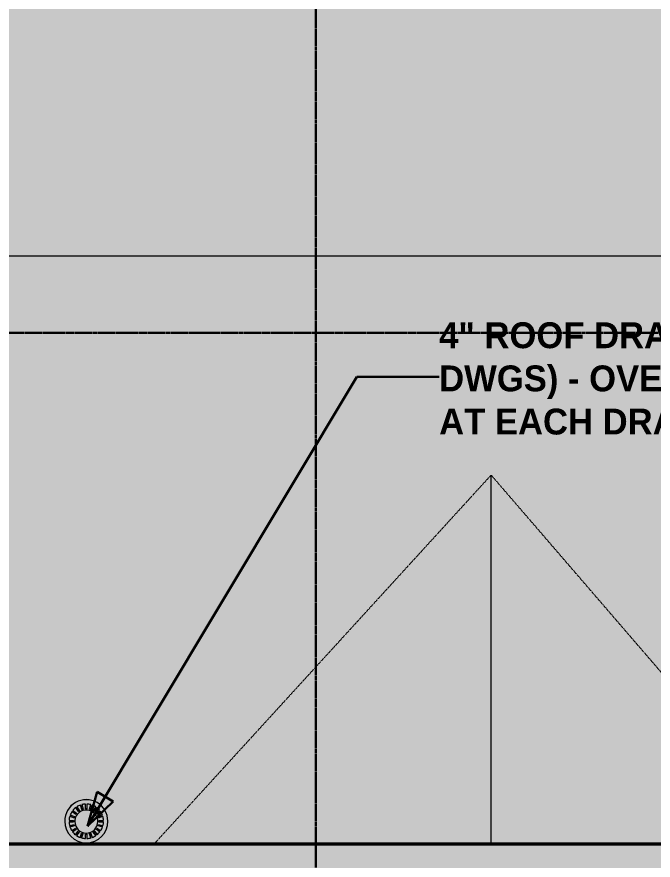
# Model space of a CAD drawing. Header units: inches. Extents: x -4226 to -935, y 9756 to 12395.
# Drawn here: x -3585.3 to -3364.1, y 9983.9 to 10277 of the extents above; entities that cross this region are included whole.
import ezdxf

# ---------------------------------------------------------------- set-up
doc = ezdxf.new("R2010")
doc.units = ezdxf.units.IN
doc.header["$MEASUREMENT"] = 0
doc.linetypes.add('Dash 1_16_', pattern=[0.125, 0.0625, -0.0625])
doc.linetypes.add('Grid Line 1_2_', pattern=[0.875, 0.5, -0.125, 0.125, -0.125])
for name, color, linetype, lineweight in [('0-1', 7, 'Continuous', 5), ('A-ROOF', 132, 'Continuous', 13), ('A-ROOF-1', 8, 'Continuous', 5), ('A-ROOF-2', 132, 'Continuous', 5), ('A-ROOF-3', 7, 'Dash 1_16_', 9), ('A-WALL-4', 113, 'Continuous', 9), ('G-ANNO-SYMB', 111, 'Continuous', 9), ('G-ANNO-TEXT', 231, 'Continuous', 30), ('G-ANNO-TEXT-1', 231, 'Continuous', 9), ('M-EQPM', 50, 'Continuous', 9), ('S-GRID-1', 1, 'Grid Line 1_2_', 30)]:
    doc.layers.add(name, color=color, linetype=linetype, lineweight=lineweight)
doc.styles.add('Century Gothic_B', font='GOTHICB.TTF', dxfattribs={"height": 9})

# ---------------------------------------------------------------- blocks, each defined once
blk = doc.blocks.new('CTR - 1st Phase - Structure_rvt-1-FLOOR PLAN - ROOF')
at = {"layer": 'S-GRID-1'}
for p, q in [((-3481.32, 9772.61), (-3481.32, 12247.5)), ((-1830.2, 10167.19), (-4076.95, 10167.19))]:
    blk.add_line(p, q, dxfattribs=at)
blk = doc.blocks.new('Basic Wall _ EXT - FIBER CEMENT - SMALL - ___-2145937-FLOOR PLAN - ROOF')
at = {"layer": 'A-WALL-4'}
for points in [[(-2947.99, 9989.33), (-2077.06, 9989.33), (-2077.53, 9989.8), (-3851.16, 9989.76), (-3851.59, 9989.33), (-2948.81, 9989.33)], [(-2957.53, 9973.63), (-2061.36, 9973.63), (-2076.8, 9989.07), (-3851.85, 9989.06), (-3867.29, 9973.63), (-2965.48, 9973.63)], [(-2947.99, 9989.07), (-2076.8, 9989.07), (-2077.06, 9989.29), (-3851.66, 9989.26), (-3851.78, 9989.07), (-2948.57, 9989.07)]]:
    blk.add_hatch(color=256, dxfattribs=at).paths.add_polyline_path(points, flags=0)
for p, q in [((-2077.53, 9989.8), (-3851.11, 9989.8)), ((-2076.8, 9989.07), (-3851.85, 9989.07)), ((-2077.02, 9989.29), (-3851.63, 9989.29))]:
    blk.add_line(p, q, dxfattribs=at)
blk = doc.blocks.new('22142613 - Roof Drains - Type A - 15_ Strainer - 8_ Drain-V35-FLOOR PLAN - ROOF')
at = {"layer": 'M-EQPM'}
h = blk.add_hatch(color=256, dxfattribs=at)
h.paths.add_polyline_path([(-3562.08, 9989.93), (-3560.27, 9989.93), (-3558.51, 9990.36), (-3556.91, 9991.2), (-3555.56, 9992.4), (-3554.53, 9993.89), (-3553.89, 9995.58), (-3553.67, 9997.37), (-3553.89, 9999.17), (-3554.53, 10000.86), (-3555.56, 10002.35), (-3556.91, 10003.55), (-3558.51, 10004.39), (-3560.27, 10004.82), (-3562.08, 10004.82), (-3563.83, 10004.39), (-3565.43, 10003.55), (-3566.79, 10002.35), (-3567.81, 10000.86), (-3568.46, 9999.17), (-3568.67, 9997.37), (-3568.46, 9995.58), (-3567.81, 9993.89), (-3566.79, 9992.4), (-3565.43, 9991.2), (-3563.83, 9990.36)], flags=0)
h.paths.add_polyline_path([(-3560.92, 9991.38), (-3560.92, 9992.87), (-3561.42, 9992.86), (-3561.42, 9991.38), (-3562.13, 9991.45), (-3562.82, 9991.61), (-3562.36, 9993.03), (-3562.82, 9993.14), (-3563.3, 9991.76), (-3564.09, 9992.14), (-3564.55, 9992.41), (-3563.66, 9993.63), (-3564.02, 9993.9), (-3564.95, 9992.71), (-3565.59, 9993.33), (-3565.93, 9993.72), (-3564.7, 9994.62), (-3564.94, 9994.97), (-3566.22, 9994.13), (-3566.56, 9994.74), (-3566.83, 9995.38), (-3565.37, 9995.9), (-3565.48, 9996.26), (-3566.98, 9995.86), (-3567.12, 9996.57), (-3567.17, 9997.23), (-3565.6, 9997.27), (-3565.6, 9997.65), (-3567.16, 9997.73), (-3567.03, 9998.63), (-3566.92, 9999.09), (-3565.39, 9998.63), (-3565.26, 9998.99), (-3566.76, 9999.56), (-3566.43, 10000.26), (-3566.12, 10000.77), (-3564.79, 9999.84), (-3564.54, 10000.16), (-3565.82, 10001.17), (-3565.18, 10001.83), (-3564.85, 10002.12), (-3563.88, 10000.79), (-3563.51, 10001.04), (-3564.44, 10002.41), (-3563.85, 10002.74), (-3563.23, 10003), (-3562.71, 10001.44), (-3562.27, 10001.58), (-3562.76, 10003.16), (-3561.9, 10003.32), (-3561.42, 10003.37), (-3561.42, 10001.71), (-3560.92, 10001.71), (-3560.92, 10003.37), (-3560.03, 10003.26), (-3559.59, 10003.16), (-3560.04, 10001.57), (-3559.63, 10001.44), (-3559.12, 10003.01), (-3558.37, 10002.67), (-3557.91, 10002.41), (-3558.83, 10001.04), (-3558.46, 10000.79), (-3557.5, 10002.12), (-3556.74, 10001.4), (-3556.53, 10001.17), (-3557.8, 10000.16), (-3557.5, 9999.84), (-3556.23, 10000.77), (-3555.71, 9999.84), (-3555.59, 9999.56), (-3557.09, 9998.99), (-3556.92, 9998.6), (-3555.42, 9999.09), (-3555.27, 9998.42), (-3555.18, 9997.73), (-3556.76, 9997.61), (-3556.74, 9997.23), (-3555.18, 9997.19), (-3555.23, 9996.54), (-3555.37, 9995.86), (-3556.87, 9996.24), (-3556.99, 9995.86), (-3555.51, 9995.38), (-3555.89, 9994.55), (-3556.13, 9994.13), (-3557.41, 9994.95), (-3557.65, 9994.62), (-3556.42, 9993.72), (-3557, 9993.08), (-3557.4, 9992.71), (-3558.32, 9993.9), (-3558.66, 9993.6), (-3557.8, 9992.41), (-3558.41, 9992.05), (-3559.05, 9991.76), (-3559.54, 9993.18), (-3559.98, 9993.01), (-3559.53, 9991.61), (-3560.22, 9991.45), (-3560.83, 9991.39)], flags=0)
for points in [[(-3553.89, 9999.17), (-3553.9, 9999.2), (-3554.53, 10000.88), (-3555.6, 10002.4), (-3556.97, 10003.6), (-3558.59, 10004.42), (-3560.35, 10004.84), (-3562.16, 10004.82), (-3563.87, 10004.39), (-3565.49, 10003.52), (-3566.79, 10002.37), (-3567.83, 10000.83), (-3567.8, 10000.88), (-3566.79, 10002.35), (-3565.4, 10003.57), (-3563.75, 10004.41), (-3562.08, 10004.82), (-3560.27, 10004.82), (-3558.51, 10004.39), (-3556.91, 10003.55), (-3555.56, 10002.35), (-3554.53, 10000.86), (-3553.9, 9999.19)], [(-3565.17, 9997.27), (-3564.93, 9998.63), (-3564.24, 9999.84), (-3563.07, 10000.77), (-3561.87, 10001.2), (-3560.45, 10001.19), (-3559.12, 10000.68), (-3558.11, 9999.84), (-3557.41, 9998.63), (-3557.17, 9997.27), (-3556.75, 9997.29), (-3556.76, 9997.65), (-3555.18, 9997.73), (-3555.32, 9998.63), (-3555.42, 9999.09), (-3556.93, 9998.55), (-3557.09, 9998.99), (-3555.59, 9999.56), (-3555.95, 10000.32), (-3556.23, 10000.77), (-3557.53, 9999.79), (-3557.8, 10000.16), (-3556.53, 10001.17), (-3557.16, 10001.83), (-3557.5, 10002.12), (-3558.45, 10000.78), (-3558.83, 10001.04), (-3557.91, 10002.41), (-3558.49, 10002.74), (-3559.12, 10003.01), (-3559.63, 10001.44), (-3560.08, 10001.58), (-3559.59, 10003.16), (-3560.47, 10003.33), (-3560.92, 10003.33), (-3560.92, 10001.71), (-3561.42, 10001.71), (-3561.42, 10003.37), (-3562.1, 10003.3), (-3562.76, 10003.16), (-3562.3, 10001.57), (-3562.75, 10001.44), (-3563.24, 10003.01), (-3563.98, 10002.67), (-3564.44, 10002.41), (-3563.51, 10001.04), (-3563.93, 10000.77), (-3564.85, 10002.12), (-3565.58, 10001.44), (-3565.82, 10001.17), (-3564.54, 10000.16), (-3564.85, 9999.76), (-3566.12, 10000.77), (-3566.63, 9999.84), (-3566.76, 9999.56), (-3565.26, 9998.99), (-3565.43, 9998.52), (-3566.92, 9999.09), (-3567.08, 9998.42), (-3567.16, 9997.73), (-3565.59, 9997.61), (-3565.6, 9997.29), (-3565.48, 9997.28)], [(-3561.75, 9993.33), (-3560.45, 9993.34), (-3559.17, 9993.8), (-3558.11, 9994.7), (-3557.4, 9995.99), (-3557.19, 9997.37), (-3557.41, 9998.63), (-3558.11, 9999.84), (-3559.28, 10000.77), (-3560.48, 10001.2), (-3561.9, 10001.19), (-3563.17, 10000.73), (-3564.24, 9999.84), (-3564.93, 9998.63), (-3565.16, 9997.19), (-3564.93, 9995.89), (-3564.24, 9994.7), (-3563.17, 9993.8), (-3561.87, 9993.33)], [(-3562.75, 10001.43), (-3562.72, 10001.44), (-3562.75, 10001.44)], [(-3561.42, 9991.38), (-3561.42, 9992.87), (-3560.92, 9992.83), (-3560.92, 9991.38), (-3560.22, 9991.45), (-3559.53, 9991.61), (-3559.99, 9993.03), (-3559.53, 9993.14), (-3559.05, 9991.76), (-3558.26, 9992.14), (-3557.8, 9992.41), (-3558.7, 9993.62), (-3558.32, 9993.9), (-3557.4, 9992.71), (-3556.88, 9993.19), (-3556.42, 9993.72), (-3557.67, 9994.59), (-3557.4, 9994.97), (-3556.13, 9994.13), (-3555.78, 9994.74), (-3555.51, 9995.38), (-3557, 9995.81), (-3556.87, 9996.26), (-3555.37, 9995.86), (-3555.23, 9996.56), (-3555.18, 9997.23), (-3556.75, 9997.19), (-3556.75, 9997.29), (-3557.17, 9997.27), (-3557.41, 9995.9), (-3558.11, 9994.7), (-3559.17, 9993.8), (-3560.48, 9993.33), (-3561.9, 9993.34), (-3563.17, 9993.8), (-3564.3, 9994.8), (-3564.95, 9996.02), (-3565.17, 9997.27), (-3565.6, 9997.27), (-3565.6, 9997.15), (-3567.17, 9997.23), (-3567.12, 9996.54), (-3566.98, 9995.86), (-3565.47, 9996.24), (-3565.34, 9995.78), (-3566.83, 9995.38), (-3566.46, 9994.55), (-3566.22, 9994.13), (-3564.93, 9994.95), (-3564.66, 9994.56), (-3565.93, 9993.72), (-3565.35, 9993.08), (-3564.95, 9992.71), (-3564.02, 9993.9), (-3563.62, 9993.6), (-3564.55, 9992.41), (-3563.87, 9992.02), (-3563.3, 9991.76), (-3562.81, 9993.18), (-3562.34, 9993.01), (-3562.82, 9991.61), (-3562.13, 9991.45)]]:
    blk.add_hatch(color=256, dxfattribs=at).paths.add_polyline_path(points, flags=0)
h = blk.add_hatch(color=256, dxfattribs=at)
h.paths.add_polyline_path([(-3557.8, 9992.41), (-3558.71, 9993.62), (-3558.72, 9993.6), (-3557.86, 9992.49)], flags=0)
h.paths.add_polyline_path([(-3563.92, 10000.76), (-3563.88, 10000.79), (-3564.39, 10001.44), (-3563.93, 10000.77)], flags=0)
h = blk.add_hatch(color=256, dxfattribs=at)
h.paths.add_polyline_path([(-3566.83, 9995.38), (-3565.35, 9995.81), (-3565.36, 9995.86), (-3565.93, 9995.68)], flags=0)
h.paths.add_polyline_path([(-3556.92, 9998.52), (-3556.23, 9998.83), (-3556.94, 9998.56), (-3556.93, 9998.55)], flags=0)
h = blk.add_hatch(color=256, dxfattribs=at)
h.paths.add_polyline_path([(-3555.51, 9995.38), (-3557, 9995.83), (-3557.01, 9995.78), (-3556.25, 9995.58)], flags=0)
h.paths.add_polyline_path([(-3565.43, 9998.52), (-3565.43, 9998.6), (-3566.12, 9998.78), (-3565.48, 9998.54)], flags=0)
h = blk.add_hatch(color=256, dxfattribs=at)
h.paths.add_polyline_path([(-3565.93, 9993.72), (-3564.68, 9994.59), (-3564.7, 9994.62), (-3565.58, 9993.97)], flags=0)
h.paths.add_polyline_path([(-3557.5, 9999.76), (-3556.99, 10000.22), (-3557.52, 9999.78)], flags=0)
h = blk.add_hatch(color=256, dxfattribs=at)
h.paths.add_polyline_path([(-3556.42, 9993.72), (-3557.67, 9994.58), (-3557.69, 9994.56), (-3556.77, 9993.95)], flags=0)
h.paths.add_polyline_path([(-3564.85, 9999.76), (-3564.84, 9999.84), (-3565.48, 10000.26), (-3564.85, 9999.76)], flags=0)
h = blk.add_hatch(color=256, dxfattribs=at)
h.paths.add_polyline_path([(-3564.55, 9992.41), (-3563.65, 9993.62), (-3563.68, 9993.6), (-3564.49, 9992.5)], flags=0)
h.paths.add_polyline_path([(-3558.42, 10000.76), (-3558.31, 10000.99), (-3558.44, 10000.77)], flags=0)
h = blk.add_hatch(color=256, dxfattribs=at)
h.paths.add_polyline_path([(-3556.75, 9997.15), (-3555.96, 9997.23), (-3556.75, 9997.19), (-3556.75, 9997.18)], flags=0)
h.paths.add_polyline_path([(-3565.6, 9997.15), (-3565.61, 9997.23), (-3566.38, 9997.19), (-3565.6, 9997.15)], flags=0)
for p, q in [((-3564.85, 10002.12), (-3563.88, 10000.79)), ((-3563.23, 10003.01), (-3562.72, 10001.43)), ((-3559.63, 10001.43), (-3559.12, 10003.01)), ((-3558.46, 10000.79), (-3557.5, 10002.12)), ((-3566.92, 9999.09), (-3565.4, 9998.59)), ((-3566.12, 10000.77), (-3564.81, 9999.81)), ((-3557.54, 9999.81), (-3556.23, 10000.77)), ((-3556.95, 9998.59), (-3555.42, 9999.09)), ((-3568.67, 9997.4), (-3568.67, 9997.37)), ((-3567.17, 9997.23), (-3565.6, 9997.23)), ((-3566.83, 9995.38), (-3565.36, 9995.86)), ((-3565.17, 9997.61), (-3565.17, 9997.4)), ((-3557.17, 9997.4), (-3557.17, 9997.61)), ((-3556.99, 9995.86), (-3555.51, 9995.38)), ((-3556.75, 9997.23), (-3555.18, 9997.23)), ((-3553.67, 9997.37), (-3553.67, 9997.4)), ((-3565.93, 9993.72), (-3564.7, 9994.62)), ((-3564.55, 9992.41), (-3563.66, 9993.63)), ((-3562.82, 9991.61), (-3562.36, 9993.03)), ((-3559.99, 9993.03), (-3559.53, 9991.61)), ((-3558.68, 9993.63), (-3557.8, 9992.41)), ((-3557.65, 9994.62), (-3556.42, 9993.72))]:
    blk.add_line(p, q, dxfattribs=at)
at = {"layer": 'M-EQPM', "flags": 128}
for points in [[(-3565.82, 10001.17), (-3565.18, 10000.66), (-3564.54, 10000.16)], [(-3563.92, 10000.76), (-3564.39, 10001.44), (-3564.85, 10002.12)], [(-3564.44, 10002.41), (-3563.98, 10001.73), (-3563.51, 10001.04)], [(-3562.75, 10001.43), (-3562.99, 10002.22), (-3563.23, 10003.01)], [(-3562.76, 10003.16), (-3562.51, 10002.37), (-3562.27, 10001.58)], [(-3561.42, 10001.71), (-3561.42, 10002.54), (-3561.42, 10003.37)], [(-3560.92, 10003.37), (-3560.92, 10002.54), (-3560.92, 10001.71)], [(-3560.08, 10001.58), (-3559.84, 10002.37), (-3559.59, 10003.16)], [(-3559.12, 10003.01), (-3559.36, 10002.22), (-3559.6, 10001.43)], [(-3558.83, 10001.04), (-3558.37, 10001.73), (-3557.91, 10002.41)], [(-3557.5, 10002.12), (-3557.96, 10001.44), (-3558.42, 10000.76)], [(-3557.8, 10000.16), (-3557.16, 10000.66), (-3556.53, 10001.17)], [(-3565.43, 9998.52), (-3566.17, 9998.8), (-3566.92, 9999.09)], [(-3566.76, 9999.56), (-3566.01, 9999.28), (-3565.26, 9998.99)], [(-3564.85, 9999.76), (-3565.48, 10000.26), (-3566.12, 10000.77)], [(-3556.23, 10000.77), (-3556.86, 10000.26), (-3557.5, 9999.76)], [(-3557.09, 9998.99), (-3556.34, 9999.28), (-3555.59, 9999.56)], [(-3555.42, 9999.09), (-3556.17, 9998.8), (-3556.92, 9998.52)], [(-3565.6, 9997.15), (-3566.38, 9997.19), (-3567.17, 9997.23)], [(-3567.16, 9997.73), (-3566.37, 9997.69), (-3565.58, 9997.65)], [(-3566.98, 9995.86), (-3566.23, 9996.06), (-3565.48, 9996.26)], [(-3565.34, 9995.78), (-3566.08, 9995.58), (-3566.83, 9995.38)], [(-3555.51, 9995.38), (-3556.26, 9995.58), (-3557.01, 9995.78)], [(-3556.87, 9996.26), (-3556.12, 9996.06), (-3555.37, 9995.86)], [(-3556.76, 9997.65), (-3555.97, 9997.69), (-3555.18, 9997.73)], [(-3555.18, 9997.23), (-3555.96, 9997.19), (-3556.75, 9997.15)], [(-3566.22, 9994.13), (-3565.58, 9994.55), (-3564.94, 9994.97)], [(-3564.66, 9994.56), (-3565.29, 9994.14), (-3565.93, 9993.72)], [(-3564.95, 9992.71), (-3564.49, 9993.31), (-3564.02, 9993.9)], [(-3563.62, 9993.6), (-3564.09, 9993.01), (-3564.55, 9992.41)], [(-3563.3, 9991.76), (-3563.05, 9992.47), (-3562.81, 9993.18)], [(-3562.33, 9993.02), (-3562.58, 9992.31), (-3562.82, 9991.61)], [(-3561.42, 9991.38), (-3561.42, 9992.13), (-3561.42, 9992.87)], [(-3560.92, 9992.87), (-3560.92, 9992.13), (-3560.92, 9991.38)], [(-3559.53, 9991.61), (-3559.77, 9992.31), (-3560.01, 9993.02)], [(-3559.54, 9993.18), (-3559.3, 9992.47), (-3559.05, 9991.76)], [(-3557.8, 9992.41), (-3558.26, 9993.01), (-3558.72, 9993.6)], [(-3558.32, 9993.9), (-3557.86, 9993.31), (-3557.4, 9992.71)], [(-3556.42, 9993.72), (-3557.05, 9994.14), (-3557.69, 9994.56)], [(-3557.4, 9994.97), (-3556.77, 9994.55), (-3556.13, 9994.13)]]:
    blk.add_lwpolyline(points, dxfattribs=at)
at = {"layer": 'M-EQPM'}
for centre, major_axis, start_param, end_param in [((-3561.17, 9997.4), (7.5, 0), 0, 3.141593), ((-3561.17, 9997.37), (7.5, 0), 0, 3.141593), ((-3561.17, 9997.37), (6, 0), 2.230094, 2.456861), ((-3561.17, 9997.27), (4, 0), 0, 3.141593), ((-3561.17, 9997.37), (6, 0), 1.921009, 2.146732), ((-3561.17, 9997.29), (4.43, 0), 2.128072, 2.241119), ((-3561.17, 9997.37), (6, 0), 1.612475, 1.83765), ((-3561.17, 9997.29), (4.43, 0), 1.820803, 1.933842), ((-3561.17, 9997.29), (4.43, 0), 1.514279, 1.627314), ((-3561.17, 9997.37), (6, 0), 1.303943, 1.529118), ((-3561.17, 9997.29), (4.43, 0), 1.207751, 1.32079), ((-3561.17, 9997.37), (6, 0), 0.994861, 1.220584), ((-3561.17, 9997.29), (4.43, 0), 0.900473, 1.013521), ((-3561.17, 9997.37), (6, 0), 0.684732, 0.911499), ((-3561.17, 9997.37), (6, 0), 2.851802, 3.081699), ((-3561.17, 9997.37), (6, 0), 2.540227, 2.768432), ((-3561.17, 9997.29), (4.43, 0), 2.747406, 2.860472), ((-3561.17, 9997.29), (4.43, 0), 2.43676, 2.549818), ((-3561.17, 9997.29), (4.43, 0), 0.591774, 0.704832), ((-3561.17, 9997.29), (4.43, 0), 0.28112, 0.394187), ((-3561.17, 9997.37), (6, 0), 0.373161, 0.601365), ((-3561.17, 9997.37), (6, 0), 0.059893, 0.289791), ((-3561.17, 9997.37), (7.5, 0), 3.141593, 6.283185), ((-3561.17, 9997.37), (6, 0), 3.16507, 3.39675), ((-3561.17, 9997.37), (6, 0), 3.48012, 3.713498), ((-3561.17, 9997.29), (4.43, 0), 3.060354, 3.141593), ((-3561.17, 9997.29), (4.43, 0), 3.141593, 3.173424), ((-3561.17, 9997.29), (4.43, 0), 3.375724, 3.488791), ((-3561.17, 9997.27), (4, 0), 3.141593, 6.283185), ((-3561.17, 9997.29), (4.43, 0), 5.935987, 6.049054), ((-3561.17, 9997.29), (4.43, 0), 0, 0.081239), ((-3561.17, 9997.29), (4.43, 0), 6.251354, 6.283185), ((-3561.17, 9997.37), (6, 0), 5.71128, 5.944658), ((-3561.17, 9997.37), (6, 0), 6.028028, 6.259707), ((-3561.17, 9997.37), (6, 0), 3.796864, 4.031687), ((-3561.17, 9997.29), (4.43, 0), 3.693397, 3.806455), ((-3561.17, 9997.37), (6, 0), 4.11505, 4.350924), ((-3561.17, 9997.29), (4.43, 0), 4.013027, 4.126075), ((-3561.17, 9997.29), (4.43, 0), 4.334077, 4.447116), ((-3561.17, 9997.29), (4.43, 0), 4.655871, 4.768907), ((-3561.17, 9997.29), (4.43, 0), 4.977662, 5.090701), ((-3561.17, 9997.37), (6, 0), 5.073854, 5.309728), ((-3561.17, 9997.29), (4.43, 0), 5.298703, 5.411751), ((-3561.17, 9997.29), (4.43, 0), 5.618323, 5.731381), ((-3561.17, 9997.37), (6, 0), 5.393091, 5.627914), ((-3561.17, 9997.37), (6, 0), 4.434283, 4.67071), ((-3561.17, 9997.37), (6, 0), 4.754068, 4.990495)]:
    blk.add_ellipse(centre, major_axis=major_axis, ratio=0.999788, start_param=start_param, end_param=end_param, dxfattribs=at)

msp = doc.modelspace()

# ---------------------------------------------------------------- hatches: boundary and pattern name
at = {"layer": 'A-ROOF-1'}
h = msp.add_hatch(color=256, dxfattribs=at)
h.paths.add_polyline_path([(-3587.87, 9989.8), (-3537.29, 9989.8), (-3420.44, 10117.7), (-3310.15, 9989.8), (-3272.56, 9989.8), (-3114.24, 10117.7), (-2968.4, 9989.8), (-2926.26, 9989.8), (-2771.02, 10117.7), (-2651.58, 9989.8), (-2641.75, 9989.8), (-2641.75, 10379.54), (-2737.24, 10379.54), (-2737.24, 10361.54), (-2806.52, 10361.54), (-2806.52, 10379.54), (-3075.02, 10379.54), (-3075.02, 10361.54), (-3199.22, 10361.54), (-3199.22, 10379.54), (-3402.87, 10379.54), (-3400.42, 10342.7), (-3487.74, 10350.34), (-3490.62, 10350.34), (-3490.39, 10350.57), (-3499.17, 10351.34), (-3851.11, 10351.34), (-3851.11, 10117.04), (-3590.33, 9989.8)], flags=0)
h.paths.add_polyline_path([(-2337.64, 9989.8), (-2077.53, 10117.03), (-2077.53, 10841.78), (-3407.67, 10841.78), (-3407.67, 10452.04), (-3266.56, 10452.04), (-3266.56, 10470.04), (-3207.64, 10470.04), (-3207.64, 10452.04), (-3102.36, 10452.04), (-3102.36, 10470.04), (-3043.57, 10470.04), (-3043.57, 10452.04), (-2776.82, 10452.04), (-2776.82, 10470.04), (-2652.62, 10470.04), (-2652.62, 10452.04), (-2501.27, 10452.04), (-2490.18, 10463.13), (-2442.84, 10415.79), (-2490.19, 10368.44), (-2501.3, 10379.54), (-2518.37, 10379.54), (-2518.37, 10110.6), (-2512.41, 10117.7), (-2391.19, 9989.8), (-2339.31, 9989.8)], flags=0)
h.paths.add_polyline_path([(-2366.43, 9989.93), (-2368.18, 9990.36), (-2369.78, 9991.2), (-2371.14, 9992.4), (-2372.16, 9993.89), (-2372.81, 9995.58), (-2373.02, 9997.37), (-2372.81, 9999.19), (-2372.15, 10000.9), (-2371.1, 10002.4), (-2369.72, 10003.6), (-2368.11, 10004.42), (-2366.43, 10004.84), (-2364.54, 10004.82), (-2362.82, 10004.39), (-2361.21, 10003.52), (-2359.9, 10002.35), (-2358.87, 10000.83), (-2358.24, 9999.17), (-2358.02, 9997.37), (-2358.24, 9995.58), (-2358.88, 9993.89), (-2359.91, 9992.4), (-2361.26, 9991.2), (-2362.86, 9990.36), (-2364.62, 9989.93)], flags=0)
h.paths.add_polyline_path([(-2940.62, 9989.93), (-2942.43, 9989.93), (-2944.18, 9990.36), (-2945.78, 9991.2), (-2947.14, 9992.4), (-2948.16, 9993.89), (-2948.81, 9995.58), (-2949.02, 9997.37), (-2948.81, 9999.19), (-2948.15, 10000.9), (-2947.1, 10002.4), (-2945.72, 10003.6), (-2944.11, 10004.42), (-2942.43, 10004.84), (-2940.54, 10004.82), (-2938.82, 10004.39), (-2937.21, 10003.52), (-2935.9, 10002.35), (-2934.87, 10000.83), (-2934.24, 9999.17), (-2934.02, 9997.37), (-2934.24, 9995.58), (-2934.88, 9993.89), (-2935.91, 9992.4), (-2937.26, 9991.2), (-2938.86, 9990.36)], flags=0)
h.paths.add_polyline_path([(-3290.69, 9989.93), (-3292.45, 9990.36), (-3294.05, 9991.2), (-3295.4, 9992.4), (-3296.43, 9993.89), (-3297.07, 9995.58), (-3297.29, 9997.37), (-3297.07, 9999.19), (-3296.41, 10000.9), (-3295.36, 10002.4), (-3293.99, 10003.6), (-3292.37, 10004.42), (-3290.69, 10004.84), (-3288.8, 10004.82), (-3287.09, 10004.39), (-3285.47, 10003.52), (-3284.16, 10002.35), (-3283.13, 10000.83), (-3282.5, 9999.17), (-3282.29, 9997.37), (-3282.5, 9995.58), (-3283.15, 9993.89), (-3284.17, 9992.4), (-3285.53, 9991.2), (-3287.13, 9990.36), (-3288.88, 9989.93)], flags=0)
h.paths.add_polyline_path([(-3560.27, 9989.93), (-3562.08, 9989.93), (-3563.83, 9990.36), (-3565.43, 9991.2), (-3566.79, 9992.4), (-3567.81, 9993.89), (-3568.46, 9995.58), (-3568.66, 9997.5), (-3568.46, 9999.19), (-3567.8, 10000.9), (-3566.75, 10002.4), (-3565.37, 10003.6), (-3563.76, 10004.42), (-3562.08, 10004.84), (-3560.19, 10004.82), (-3558.47, 10004.39), (-3556.86, 10003.52), (-3555.55, 10002.35), (-3554.52, 10000.83), (-3553.89, 9999.17), (-3553.67, 9997.37), (-3553.89, 9995.58), (-3554.53, 9993.89), (-3555.56, 9992.4), (-3556.91, 9991.2), (-3558.51, 9990.36)], flags=0)
at = {"layer": 'A-ROOF-2'}
for points in [[(-3460.28, 9989.8), (-3420.44, 9989.8), (-3420.44, 10117.7), (-3537.29, 9989.8), (-3468.66, 9989.8)], [(-3342.97, 9989.8), (-3310.15, 9989.8), (-3420.44, 10117.7), (-3420.44, 9989.8), (-3351.35, 9989.8)]]:
    msp.add_hatch(color=256, dxfattribs=at).paths.add_polyline_path(points, flags=0)
at = {"layer": 'G-ANNO-TEXT'}
msp.add_hatch(color=256, dxfattribs=at).paths.add_polyline_path([(-3560.77, 9995.63), (-3551.85, 10004.27), (-3557.36, 10007.58)], flags=0)

# ---------------------------------------------------------------- linework, layer by layer
at = {"layer": 'A-ROOF'}
msp.add_line((-3420.44, 9989.8), (-3420.44, 10117.7), dxfattribs=at)
at = {"layer": 'A-ROOF-3'}
for p, q in [((-3537.29, 9989.8), (-3420.44, 10117.7)), ((-3420.44, 10117.7), (-3310.15, 9989.8))]:
    msp.add_line(p, q, dxfattribs=at)
at = {"layer": 'G-ANNO-SYMB'}
msp.add_line((-1830.95, 10193.79), (-4071.96, 10193.79), dxfattribs=at)
at = {"layer": 'G-ANNO-TEXT'}
for p, q in [((-3560.77, 9995.63), (-3467.16, 10151.81)), ((-3467.16, 10151.81), (-3438.51, 10151.81)), ((-3557.36, 10007.58), (-3560.77, 9995.63)), ((-3551.85, 10004.27), (-3557.36, 10007.58)), ((-3560.77, 9995.63), (-3551.85, 10004.27))]:
    msp.add_line(p, q, dxfattribs=at)

# ---------------------------------------------------------------- block references
at = {"layer": '0-1'}
msp.add_blockref('CTR - 1st Phase - Structure_rvt-1-FLOOR PLAN - ROOF', (0, 0), dxfattribs=at)
at = {"layer": 'A-WALL-4'}
msp.add_blockref('Basic Wall _ EXT - FIBER CEMENT - SMALL - ___-2145937-FLOOR PLAN - ROOF', (0, 0), dxfattribs=at)
at = {"layer": 'M-EQPM'}
msp.add_blockref('22142613 - Roof Drains - Type A - 15_ Strainer - 8_ Drain-V35-FLOOR PLAN - ROOF', (0, 0), dxfattribs=at)

# ---------------------------------------------------------------- texts
at = {"layer": 'G-ANNO-TEXT-1', "char_height": 9, "attachment_point": 1, "style": 'Century Gothic_B'}
for s, insert, width in [('4" ROOF DRAIN, TYP. (SEE PLUMB', (-3438.51, 10170.81), 237.249), ('DWGS) - OVERFLOW SCUPPER', (-3438.51, 10155.81), 218.16), ('AT EACH DRAIN', (-3438.51, 10140.81), 116.049)]:
    msp.add_mtext(s, dxfattribs=dict(at, insert=insert, width=width))

doc.saveas('drawing.dxf')
